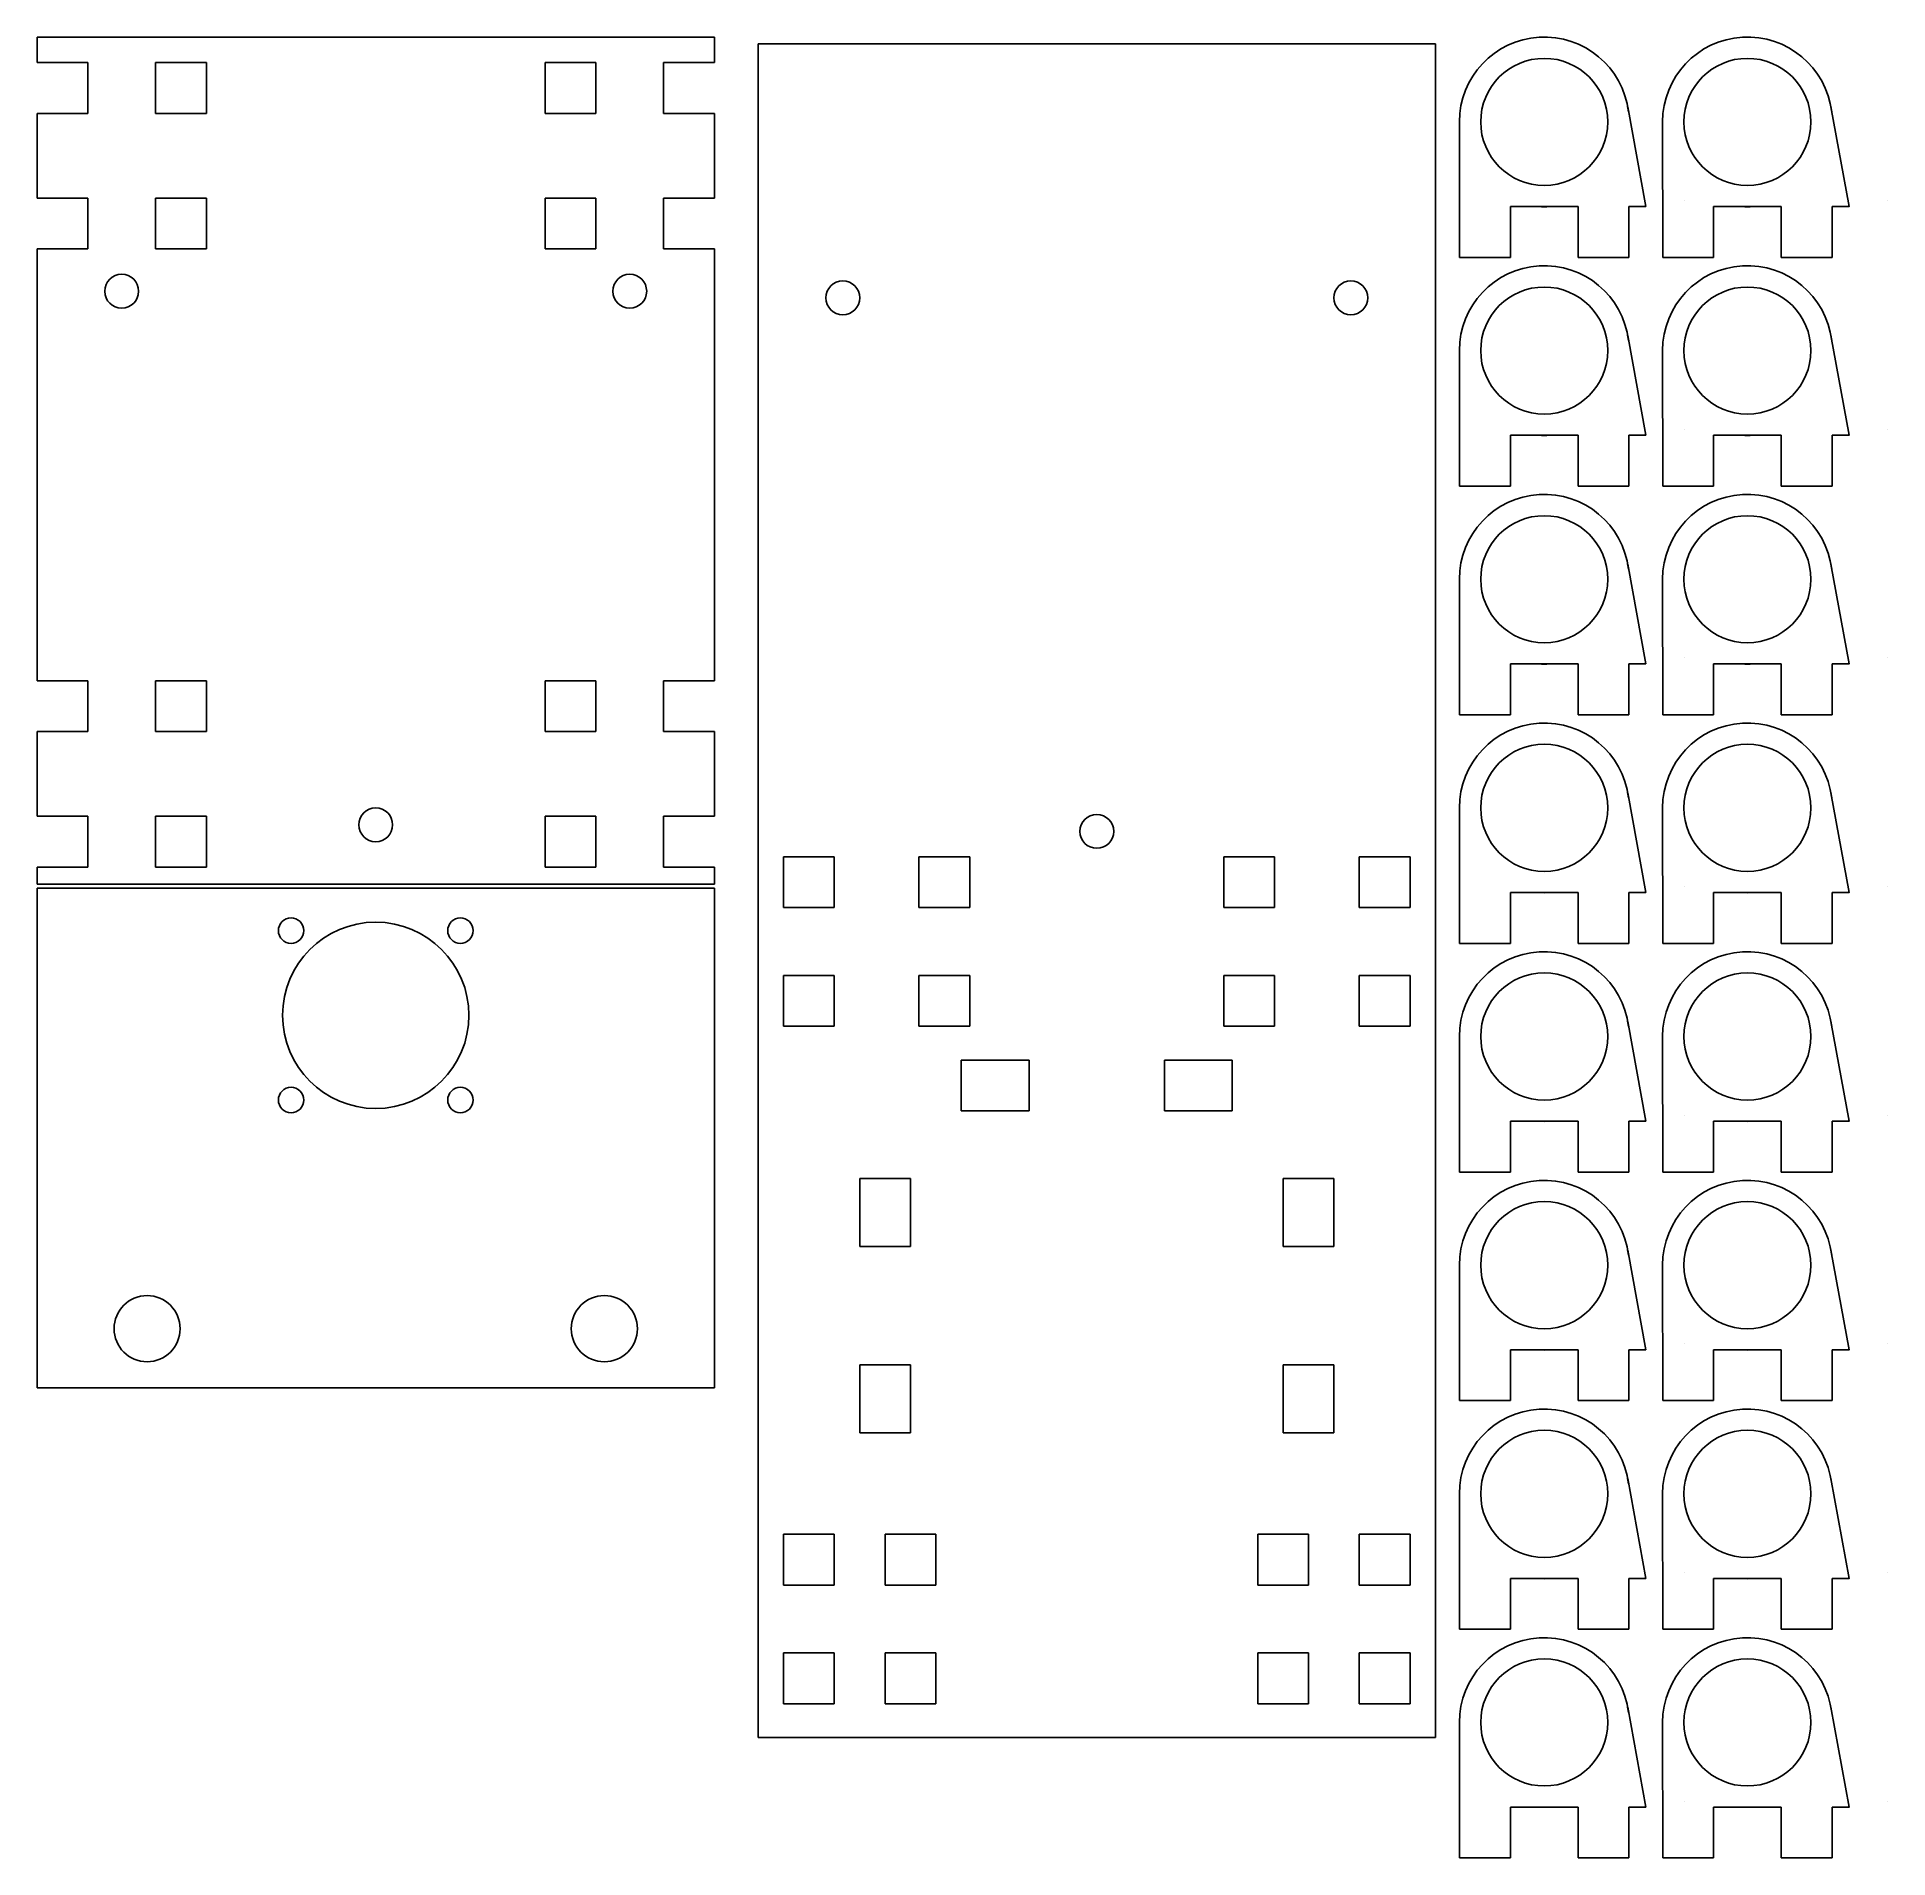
# Model space of a CAD drawing. Header units: millimetres. Extents: x 0 to 219, y -15 to 200.
import ezdxf

# ---------------------------------------------------------------- set-up
doc = ezdxf.new("R2010")
doc.units = ezdxf.units.MM

msp = doc.modelspace()

# ---------------------------------------------------------------- linework, layer by layer
for p, q in [((0, 200), (80, 200)), ((0, 197), (0, 200)), ((80, 200), (80, 197)), ((80, 197), (80, 200)), ((165.16, 199.22), (85.16, 199.22)), ((85.16, 199.22), (85.16, -0.78)), ((165.16, -0.78), (165.16, 199.22)), ((6, 197), (0, 197)), ((6, 191), (6, 197)), ((14, 197), (14, 191)), ((20, 197), (14, 197)), ((20, 191), (20, 197)), ((60, 191), (60, 197)), ((60, 197), (66, 197)), ((66, 197), (66, 191)), ((74, 191), (74, 197)), ((74, 197), (80, 197)), ((0, 191), (6, 191)), ((0, 181), (0, 191)), ((14, 191), (20, 191)), ((66, 191), (60, 191)), ((80, 191), (74, 191)), ((80, 191), (80, 181)), ((80, 181), (80, 191)), ((187.95, 191.19), (187.84, 191.8)), ((190, 180), (187.86, 191.79)), ((211.95, 191.19), (211.84, 191.8)), ((214, 180), (211.86, 191.79)), ((168, 174), (167.98, 189.99)), ((192, 174), (191.98, 189.99)), ((6, 181), (0, 181)), ((6, 175), (6, 181)), ((14, 181), (14, 175)), ((20, 181), (14, 181)), ((20, 175), (20, 181)), ((60, 175), (60, 181)), ((60, 181), (66, 181)), ((66, 181), (66, 175)), ((74, 175), (74, 181)), ((74, 181), (80, 181)), ((182, 180), (174, 180)), ((174, 180), (174, 174)), ((182, 174), (182, 180)), ((188, 180), (188, 174)), ((190, 180), (188, 180)), ((189.98, 180.02), (189.99, 179.97)), ((194.6, 180.71), (194.6, 180.71)), ((206, 180), (198, 180)), ((198, 180), (198, 174)), ((206, 174), (206, 180)), ((212, 180), (212, 174)), ((214, 180), (212, 180)), ((213.98, 180.02), (213.99, 179.97)), ((218.6, 180.71), (218.6, 180.71)), ((0, 175), (6, 175)), ((0, 124), (0, 175)), ((14, 175), (20, 175)), ((66, 175), (60, 175)), ((80, 175), (74, 175)), ((80, 175), (80, 124)), ((80, 124), (80, 175)), ((174, 174), (168, 174)), ((188, 174), (182, 174)), ((198, 174), (192, 174)), ((212, 174), (206, 174)), ((187.95, 164.19), (187.84, 164.8)), ((190, 153), (187.86, 164.79)), ((211.95, 164.19), (211.84, 164.8)), ((214, 153), (211.86, 164.79)), ((168, 147), (167.98, 162.99)), ((192, 147), (191.98, 162.99)), ((189.98, 153.02), (189.99, 152.97)), ((194.6, 153.71), (194.6, 153.71)), ((213.98, 153.02), (213.99, 152.97)), ((218.6, 153.71), (218.6, 153.71)), ((182, 153), (174, 153)), ((174, 153), (174, 147)), ((182, 147), (182, 153)), ((188, 153), (188, 147)), ((190, 153), (188, 153)), ((206, 153), (198, 153)), ((198, 153), (198, 147)), ((206, 147), (206, 153)), ((212, 153), (212, 147)), ((214, 153), (212, 153)), ((174, 147), (168, 147)), ((188, 147), (182, 147)), ((198, 147), (192, 147)), ((212, 147), (206, 147)), ((187.95, 137.19), (187.84, 137.8)), ((190, 126), (187.86, 137.79)), ((211.95, 137.19), (211.84, 137.8)), ((214, 126), (211.86, 137.79)), ((168, 120), (167.98, 135.99)), ((192, 120), (191.98, 135.99)), ((182, 126), (174, 126)), ((174, 126), (174, 120)), ((182, 120), (182, 126)), ((188, 126), (188, 120)), ((190, 126), (188, 126)), ((189.98, 126.02), (189.99, 125.97)), ((194.6, 126.71), (194.6, 126.71)), ((206, 126), (198, 126)), ((198, 126), (198, 120)), ((206, 120), (206, 126)), ((212, 126), (212, 120)), ((214, 126), (212, 126)), ((213.98, 126.02), (213.99, 125.97)), ((218.6, 126.71), (218.6, 126.71)), ((6, 124), (0, 124)), ((6, 118), (6, 124)), ((14, 124), (14, 118)), ((20, 124), (14, 124)), ((20, 118), (20, 124)), ((60, 118), (60, 124)), ((60, 124), (66, 124)), ((66, 124), (66, 118)), ((74, 118), (74, 124)), ((74, 124), (80, 124)), ((174, 120), (168, 120)), ((188, 120), (182, 120)), ((198, 120), (192, 120)), ((212, 120), (206, 120)), ((0, 118), (6, 118)), ((0, 108), (0, 118)), ((14, 118), (20, 118)), ((66, 118), (60, 118)), ((80, 118), (74, 118)), ((80, 118), (80, 108)), ((80, 108), (80, 118)), ((187.95, 110.19), (187.84, 110.8)), ((190, 99), (187.86, 110.79)), ((211.95, 110.19), (211.84, 110.8)), ((214, 99), (211.86, 110.79)), ((6, 108), (0, 108)), ((6, 102), (6, 108)), ((14, 108), (14, 102)), ((20, 108), (14, 108)), ((20, 102), (20, 108)), ((60, 102), (60, 108)), ((60, 108), (66, 108)), ((66, 108), (66, 102)), ((74, 102), (74, 108)), ((74, 108), (80, 108)), ((168, 93), (167.98, 108.99)), ((192, 93), (191.98, 108.99)), ((94.16, 103.22), (88.16, 103.22)), ((88.16, 97.22), (88.16, 103.22)), ((94.16, 97.22), (94.16, 103.22)), ((110.16, 103.22), (104.16, 103.22)), ((104.16, 103.22), (104.16, 97.22)), ((110.16, 97.22), (110.16, 103.22)), ((140.16, 97.22), (140.16, 103.22)), ((140.16, 103.22), (146.16, 103.22)), ((146.16, 103.22), (146.16, 97.22)), ((156.16, 97.22), (156.16, 103.22)), ((156.16, 103.22), (162.16, 103.22)), ((162.16, 97.22), (162.16, 103.22)), ((0, 102), (6, 102)), ((0, 100), (0, 102)), ((14, 102), (20, 102)), ((66, 102), (60, 102)), ((80, 102), (74, 102)), ((80, 102), (80, 100)), ((80, 100), (0, 100)), ((0, 40.5), (0, 99.5)), ((0, 99.5), (80, 99.5)), ((80, 99.5), (80, 40.5)), ((182, 99), (174, 99)), ((174, 99), (174, 93)), ((182, 93), (182, 99)), ((188, 99), (188, 93)), ((190, 99), (188, 99)), ((189.98, 99.02), (189.99, 98.97)), ((194.6, 99.71), (194.6, 99.71)), ((206, 99), (198, 99)), ((198, 99), (198, 93)), ((206, 93), (206, 99)), ((212, 99), (212, 93)), ((214, 99), (212, 99)), ((213.98, 99.02), (213.99, 98.97)), ((218.6, 99.71), (218.6, 99.71)), ((88.16, 97.22), (94.16, 97.22)), ((104.16, 97.22), (110.16, 97.22)), ((146.16, 97.22), (140.16, 97.22)), ((162.16, 97.22), (156.16, 97.22)), ((174, 93), (168, 93)), ((188, 93), (182, 93)), ((198, 93), (192, 93)), ((212, 93), (206, 93)), ((94.16, 89.22), (88.16, 89.22)), ((88.16, 83.22), (88.16, 89.22)), ((94.16, 83.22), (94.16, 89.22)), ((110.16, 89.22), (104.16, 89.22)), ((104.16, 89.22), (104.16, 83.22)), ((110.16, 83.22), (110.16, 89.22)), ((140.16, 83.22), (140.16, 89.22)), ((140.16, 89.22), (146.16, 89.22)), ((146.16, 89.22), (146.16, 83.22)), ((156.16, 83.22), (156.16, 89.22)), ((156.16, 89.22), (162.16, 89.22)), ((162.16, 83.22), (162.16, 89.22)), ((88.16, 83.22), (94.16, 83.22)), ((104.16, 83.22), (110.16, 83.22)), ((146.16, 83.22), (140.16, 83.22)), ((162.16, 83.22), (156.16, 83.22)), ((187.95, 83.19), (187.84, 83.8)), ((190, 72), (187.86, 83.79)), ((211.95, 83.19), (211.84, 83.8)), ((214, 72), (211.86, 83.79)), ((168, 66), (167.98, 81.99)), ((192, 66), (191.98, 81.99)), ((109.16, 73.22), (109.16, 79.22)), ((109.16, 79.22), (117.16, 79.22)), ((117.16, 79.22), (117.16, 73.22)), ((133.16, 79.22), (133.16, 73.22)), ((141.16, 79.22), (133.16, 79.22)), ((141.16, 73.22), (141.16, 79.22)), ((117.16, 73.22), (109.16, 73.22)), ((133.16, 73.22), (141.16, 73.22)), ((194.6, 72.71), (194.6, 72.71)), ((218.6, 72.71), (218.6, 72.71)), ((182, 72), (174, 72)), ((174, 72), (174, 66)), ((182, 66), (182, 72)), ((188, 72), (188, 66)), ((190, 72), (188, 72)), ((189.98, 72.02), (189.99, 71.97)), ((206, 72), (198, 72)), ((198, 72), (198, 66)), ((206, 66), (206, 72)), ((212, 72), (212, 66)), ((214, 72), (212, 72)), ((213.98, 72.02), (213.99, 71.97)), ((174, 66), (168, 66)), ((188, 66), (182, 66)), ((198, 66), (192, 66)), ((212, 66), (206, 66)), ((97.16, 65.22), (103.16, 65.22)), ((97.16, 57.22), (97.16, 65.22)), ((103.16, 65.22), (103.16, 57.22)), ((153.16, 65.22), (147.16, 65.22)), ((147.16, 65.22), (147.16, 57.22)), ((153.16, 57.22), (153.16, 65.22)), ((103.16, 57.22), (97.16, 57.22)), ((147.16, 57.22), (153.16, 57.22)), ((168, 39), (167.98, 54.99)), ((187.95, 56.19), (187.84, 56.8)), ((190, 45), (187.86, 56.79)), ((192, 39), (191.98, 54.99)), ((211.95, 56.19), (211.84, 56.8)), ((214, 45), (211.86, 56.79)), ((182, 45), (174, 45)), ((174, 45), (174, 39)), ((182, 39), (182, 45)), ((188, 45), (188, 39)), ((190, 45), (188, 45)), ((189.98, 45.02), (189.99, 44.97)), ((194.6, 45.71), (194.6, 45.71)), ((206, 45), (198, 45)), ((198, 45), (198, 39)), ((206, 39), (206, 45)), ((212, 45), (212, 39)), ((214, 45), (212, 45)), ((213.98, 45.02), (213.99, 44.97)), ((218.6, 45.71), (218.6, 45.71)), ((97.16, 43.22), (103.16, 43.22)), ((97.16, 35.22), (97.16, 43.22)), ((103.16, 43.22), (103.16, 35.22)), ((153.16, 43.22), (147.16, 43.22)), ((147.16, 43.22), (147.16, 35.22)), ((153.16, 35.22), (153.16, 43.22)), ((80, 40.5), (0, 40.5)), ((174, 39), (168, 39)), ((188, 39), (182, 39)), ((198, 39), (192, 39)), ((212, 39), (206, 39)), ((103.16, 35.22), (97.16, 35.22)), ((147.16, 35.22), (153.16, 35.22)), ((187.95, 29.19), (187.84, 29.8)), ((190, 18), (187.86, 29.79)), ((211.95, 29.19), (211.84, 29.8)), ((214, 18), (211.86, 29.79)), ((168, 12), (167.98, 27.99)), ((192, 12), (191.98, 27.99)), ((94.16, 23.22), (88.16, 23.22)), ((88.16, 17.22), (88.16, 23.22)), ((94.16, 17.22), (94.16, 23.22)), ((106.16, 23.22), (100.16, 23.22)), ((100.16, 23.22), (100.16, 17.22)), ((106.16, 17.22), (106.16, 23.22)), ((144.16, 17.22), (144.16, 23.22)), ((144.16, 23.22), (150.16, 23.22)), ((150.16, 23.22), (150.16, 17.22)), ((156.16, 17.22), (156.16, 23.22)), ((156.16, 23.22), (162.16, 23.22)), ((162.16, 17.22), (162.16, 23.22)), ((182, 18), (174, 18)), ((174, 18), (174, 12)), ((182, 12), (182, 18)), ((188, 18), (188, 12)), ((190, 18), (188, 18)), ((189.98, 18.02), (189.99, 17.97)), ((194.6, 18.71), (194.6, 18.71)), ((206, 18), (198, 18)), ((198, 18), (198, 12)), ((206, 12), (206, 18)), ((212, 18), (212, 12)), ((214, 18), (212, 18)), ((213.98, 18.02), (213.99, 17.97)), ((218.6, 18.71), (218.6, 18.71)), ((88.16, 17.22), (94.16, 17.22)), ((100.16, 17.22), (106.16, 17.22)), ((150.16, 17.22), (144.16, 17.22)), ((162.16, 17.22), (156.16, 17.22)), ((174, 12), (168, 12)), ((188, 12), (182, 12)), ((198, 12), (192, 12)), ((212, 12), (206, 12)), ((94.16, 9.22), (88.16, 9.22)), ((88.16, 9.22), (88.16, 3.22)), ((94.16, 3.22), (94.16, 9.22)), ((106.16, 9.22), (100.16, 9.22)), ((100.16, 9.22), (100.16, 3.22)), ((106.16, 3.22), (106.16, 9.22)), ((144.16, 3.22), (144.16, 9.22)), ((144.16, 9.22), (150.16, 9.22)), ((150.16, 9.22), (150.16, 3.22)), ((156.16, 3.22), (156.16, 9.22)), ((156.16, 9.22), (162.16, 9.22)), ((162.16, 9.22), (162.16, 3.22)), ((88.16, 3.22), (94.16, 3.22)), ((100.16, 3.22), (106.16, 3.22)), ((150.16, 3.22), (144.16, 3.22)), ((162.16, 3.22), (156.16, 3.22)), ((187.95, 2.19), (187.84, 2.8)), ((190, -9), (187.86, 2.79)), ((211.95, 2.19), (211.84, 2.8)), ((214, -9), (211.86, 2.79)), ((168, -15), (167.98, 0.99)), ((192, -15), (191.98, 0.99)), ((85.16, -0.78), (165.16, -0.78)), ((194.6, -8.29), (194.6, -8.29)), ((218.6, -8.29), (218.6, -8.29)), ((182, -9), (174, -9)), ((174, -9), (174, -15)), ((182, -15), (182, -9)), ((188, -9), (188, -15)), ((190, -9), (188, -9)), ((189.98, -8.98), (189.99, -9.03)), ((206, -9), (198, -9)), ((198, -9), (198, -15)), ((206, -15), (206, -9)), ((212, -9), (212, -15)), ((214, -9), (212, -9)), ((213.98, -8.98), (213.99, -9.03)), ((174, -15), (168, -15)), ((188, -15), (182, -15)), ((198, -15), (192, -15)), ((212, -15), (206, -15))]:
    msp.add_line(p, q)
for centre, radius in [((178, 190), 7.5), ((202, 190), 7.5), ((10, 170), 2), ((70, 170), 2), ((95.16, 169.22), 2), ((155.16, 169.22), 2), ((178, 163), 7.5), ((202, 163), 7.5), ((178, 136), 7.5), ((202, 136), 7.5), ((178, 109), 7.5), ((202, 109), 7.5), ((40, 107), 2), ((125.16, 106.22), 2), ((30, 94.5), 1.5), ((40, 84.5), 11), ((50, 94.5), 1.5), ((178, 82), 7.5), ((202, 82), 7.5), ((30, 74.5), 1.5), ((50, 74.5), 1.5), ((178, 55), 7.5), ((202, 55), 7.5), ((13, 47.5), 3.9), ((67, 47.5), 3.9), ((178, 28), 7.5), ((202, 28), 7.5), ((178, 1), 7.5), ((202, 1), 7.5)]:
    msp.add_circle(centre, radius)
for centre, start, end in [((178, 190), 6.8125, 180.0699), ((202, 190), 6.8125, 180.0699), ((178, 190), 266.4237, 273.5763), ((202, 190), 266.4237, 273.5763), ((178, 163), 6.8125, 180.0699), ((202, 163), 6.8125, 180.0699), ((178, 163), 266.4237, 273.5763), ((202, 163), 266.4237, 273.5763), ((178, 136), 6.8125, 180.0699), ((202, 136), 6.8125, 180.0699), ((178, 136), 266.4237, 273.5763), ((202, 136), 266.4237, 273.5763), ((178, 109), 6.8125, 180.0699), ((202, 109), 6.8125, 180.0699), ((178, 109), 266.4237, 273.5763), ((202, 109), 266.4237, 273.5763), ((178, 82), 6.8125, 180.0699), ((202, 82), 6.8125, 180.0699), ((178, 82), 266.4237, 273.5763), ((202, 82), 266.4237, 273.5763), ((178, 55), 6.8125, 180.0699), ((202, 55), 6.8125, 180.0699), ((178, 55), 266.4237, 273.5763), ((202, 55), 266.4237, 273.5763), ((178, 28), 6.8125, 180.0699), ((202, 28), 6.8125, 180.0699), ((178, 28), 266.4237, 273.5763), ((202, 28), 266.4237, 273.5763), ((178, 1), 6.8125, 180.0699), ((202, 1), 6.8125, 180.0699), ((178, 1), 266.4237, 273.5763), ((202, 1), 266.4237, 273.5763)]:
    msp.add_arc(centre, 10.02, start, end)

doc.saveas('drawing.dxf')
